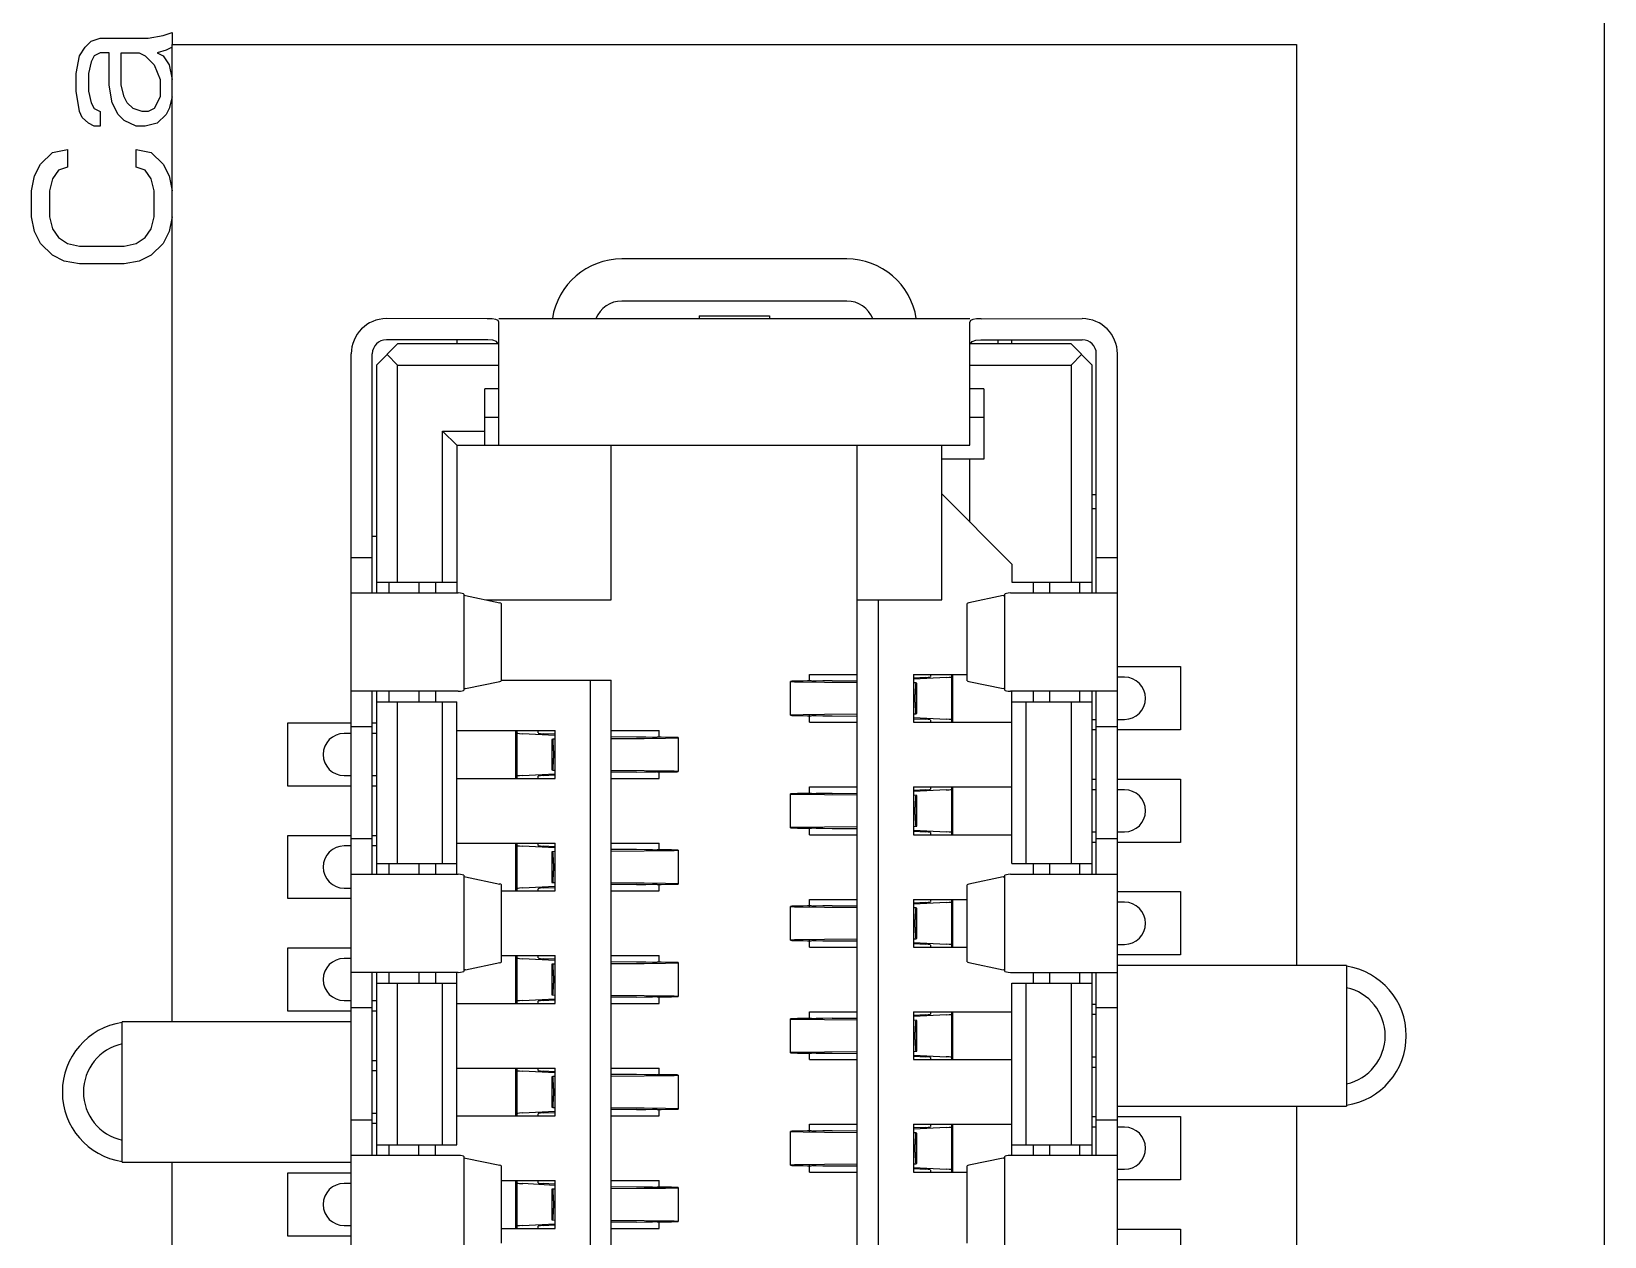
# Model space of a CAD drawing. Header units: millimetres. Extents: x 0 to 841, y 0 to 594.
# Drawn here: x 291.91 to 303.1, y 101.25 to 109.82 of the extents above; entities that cross this region are included whole.
import ezdxf

# ---------------------------------------------------------------- set-up
doc = ezdxf.new("R2010")
doc.units = ezdxf.units.MM
doc.header["$LTSCALE"] = 46.255
doc.layers.add('ASSEM_MEM', color=7, linetype='CONTINUOUS')

msp = doc.modelspace()

# ---------------------------------------------------------------- linework, layer by layer
at = {"layer": 'ASSEM_MEM', "color": 7, "linetype": 'CONTINUOUS'}
for p, q in [((303.102, 80.79), (303.102, 248.79)), ((292.912, 109.73), (300.912, 109.73)), ((292.912, 102.78), (292.912, 109.73)), ((300.912, 109.73), (300.912, 103.18)), ((297.712, 108.205), (296.112, 108.205)), ((297.712, 107.905), (296.112, 107.905)), ((295.237, 107.78), (298.587, 107.78)), ((296.662, 107.8), (297.162, 107.8)), ((296.662, 107.8), (296.662, 107.78)), ((297.162, 107.8), (297.162, 107.78)), ((298.669, 107.779), (299.387, 107.78)), ((295.237, 106.88), (295.237, 107.754)), ((298.587, 106.88), (298.587, 107.754)), ((294.517, 107.6), (294.367, 107.45)), ((295.233, 107.6), (294.517, 107.6)), ((294.937, 107.63), (294.937, 107.6)), ((299.307, 107.6), (298.591, 107.6)), ((298.707, 107.63), (299.387, 107.63)), ((298.787, 107.63), (298.787, 107.6)), ((298.887, 107.6), (298.887, 107.63)), ((299.307, 107.6), (299.457, 107.45)), ((294.187, 100.622), (294.187, 107.53)), ((294.337, 105.83), (294.337, 107.53)), ((294.367, 107.45), (294.367, 105.83)), ((294.442, 107.525), (294.517, 107.45)), ((294.517, 107.45), (295.237, 107.45)), ((294.517, 105.905), (294.517, 107.45)), ((298.587, 107.45), (299.307, 107.45)), ((299.382, 107.525), (299.307, 107.45)), ((299.307, 107.45), (299.307, 105.905)), ((299.457, 105.83), (299.457, 107.45)), ((299.487, 105.83), (299.487, 107.53)), ((299.637, 95.03), (299.637, 107.53)), ((295.237, 107.28), (295.137, 107.28)), ((295.137, 106.88), (295.137, 107.28)), ((298.687, 107.28), (298.587, 107.28)), ((298.687, 107.28), (298.687, 106.78)), ((294.837, 106.98), (295.137, 106.98)), ((294.837, 106.98), (294.937, 106.88)), ((294.837, 105.905), (294.837, 106.98)), ((295.137, 107.08), (295.237, 107.08)), ((298.587, 107.08), (298.687, 107.08)), ((294.937, 106.88), (298.587, 106.88)), ((294.937, 106.88), (294.937, 105.83)), ((296.037, 105.78), (296.037, 106.88)), ((297.787, 95.68), (297.787, 106.88)), ((298.387, 105.78), (298.387, 106.88)), ((298.687, 106.78), (298.387, 106.78)), ((298.587, 106.333), (298.587, 106.78)), ((298.387, 106.533), (298.887, 106.033)), ((299.457, 106.53), (299.487, 106.53)), ((299.457, 106.43), (299.487, 106.43)), ((294.367, 106.23), (294.337, 106.23)), ((294.337, 106.08), (294.187, 106.08)), ((298.887, 106.033), (298.887, 105.905)), ((299.637, 106.08), (299.487, 106.08)), ((294.367, 105.905), (294.937, 105.905)), ((294.457, 105.83), (294.457, 105.905)), ((294.667, 105.905), (294.667, 105.83)), ((294.787, 105.905), (294.787, 105.83)), ((298.887, 105.905), (299.457, 105.905)), ((299.037, 105.905), (299.037, 105.83)), ((299.157, 105.83), (299.157, 105.905)), ((299.367, 105.905), (299.367, 105.83)), ((294.187, 105.83), (294.947, 105.83)), ((294.987, 105.821), (294.987, 105.138)), ((294.999, 105.81), (295.243, 105.759)), ((295.147, 105.78), (296.037, 105.78)), ((295.253, 105.755), (295.253, 105.204)), ((297.787, 105.78), (298.387, 105.78)), ((297.937, 96.78), (297.937, 105.78)), ((298.569, 105.205), (298.569, 105.754)), ((298.825, 105.81), (298.581, 105.759)), ((298.837, 105.138), (298.837, 105.821)), ((298.877, 105.83), (299.637, 105.83)), ((299.637, 105.305), (300.087, 105.305)), ((300.087, 105.305), (300.087, 104.855)), ((294.999, 105.149), (295.243, 105.2)), ((295.253, 105.21), (296.037, 105.21)), ((295.887, 105.21), (295.887, 96.78)), ((296.037, 95.68), (296.037, 105.21)), ((297.311, 104.959), (297.311, 105.2)), ((297.402, 105.197), (297.554, 105.195)), ((297.447, 105.25), (297.787, 105.25)), ((297.447, 105.203), (297.447, 105.25)), ((297.607, 105.204), (297.542, 105.203)), ((297.554, 105.195), (297.787, 105.193)), ((297.607, 105.204), (297.787, 105.205)), ((298.187, 105.25), (298.569, 105.25)), ((298.187, 105.25), (298.187, 104.91)), ((298.418, 105.228), (298.189, 105.216)), ((298.273, 105.228), (298.189, 105.224)), ((298.203, 105.186), (298.211, 105.188)), ((298.211, 104.971), (298.211, 105.188)), ((298.211, 105.188), (298.211, 105.188)), ((298.307, 105.25), (298.307, 105.234)), ((298.457, 105.25), (298.457, 105.234)), ((298.457, 105.233), (298.457, 104.926)), ((298.467, 105.23), (298.457, 105.23)), ((298.467, 104.91), (298.467, 105.25)), ((298.581, 105.2), (298.825, 105.149)), ((299.687, 105.23), (299.637, 105.23)), ((294.947, 105.13), (294.187, 105.13)), ((294.337, 103.83), (294.337, 105.13)), ((294.367, 105.13), (294.367, 103.83)), ((294.457, 105.055), (294.457, 105.13)), ((294.667, 105.13), (294.667, 105.055)), ((294.787, 105.13), (294.787, 105.055)), ((298.199, 105.053), (298.199, 105.106)), ((299.637, 105.13), (298.877, 105.13)), ((298.887, 103.905), (298.887, 105.13)), ((299.037, 105.13), (299.037, 105.055)), ((299.157, 105.055), (299.157, 105.13)), ((299.367, 105.13), (299.367, 105.055)), ((299.457, 103.83), (299.457, 105.13)), ((299.487, 103.83), (299.487, 105.13)), ((294.367, 105.055), (294.937, 105.055)), ((294.517, 103.905), (294.517, 105.055)), ((294.837, 103.905), (294.837, 105.055)), ((294.937, 103.83), (294.937, 105.055)), ((297.554, 104.964), (297.402, 104.962)), ((297.787, 104.966), (297.554, 104.964)), ((298.203, 104.973), (298.211, 104.971)), ((298.211, 104.971), (298.211, 104.971)), ((298.887, 105.055), (299.457, 105.055)), ((298.987, 103.905), (298.987, 105.055)), ((299.307, 105.055), (299.307, 103.905)), ((293.737, 104.905), (294.187, 104.905)), ((293.737, 104.455), (293.737, 104.905)), ((294.187, 104.88), (294.337, 104.88)), ((294.337, 104.905), (294.367, 104.905)), ((297.447, 104.91), (297.447, 104.959)), ((297.447, 104.91), (297.787, 104.91)), ((297.542, 104.956), (297.608, 104.955)), ((297.608, 104.955), (297.787, 104.954)), ((298.187, 104.91), (298.887, 104.91)), ((298.189, 104.943), (298.418, 104.931)), ((298.189, 104.935), (298.273, 104.931)), ((298.307, 104.925), (298.307, 104.91)), ((298.457, 104.926), (298.453, 104.928)), ((298.457, 104.93), (298.467, 104.93)), ((298.457, 104.925), (298.457, 104.91)), ((299.457, 104.93), (299.487, 104.93)), ((299.487, 104.855), (299.457, 104.855)), ((299.487, 104.88), (299.637, 104.88)), ((299.637, 104.93), (299.687, 104.93)), ((300.087, 104.855), (299.637, 104.855)), ((294.187, 104.83), (294.137, 104.83)), ((294.367, 104.83), (294.337, 104.83)), ((294.937, 104.85), (295.637, 104.85)), ((295.357, 104.51), (295.357, 104.85)), ((295.367, 104.83), (295.357, 104.83)), ((295.367, 104.834), (295.367, 104.85)), ((295.367, 104.833), (295.372, 104.831)), ((295.367, 104.526), (295.367, 104.833)), ((295.635, 104.816), (295.407, 104.828)), ((295.517, 104.834), (295.517, 104.85)), ((295.636, 104.824), (295.552, 104.828)), ((295.622, 104.786), (295.614, 104.788)), ((295.614, 104.788), (295.614, 104.788)), ((295.614, 104.788), (295.614, 104.571)), ((295.637, 104.51), (295.637, 104.85)), ((296.037, 104.85), (296.377, 104.85)), ((296.217, 104.804), (296.037, 104.805)), ((296.037, 104.793), (296.271, 104.795)), ((296.282, 104.803), (296.217, 104.804)), ((296.271, 104.795), (296.423, 104.797)), ((296.377, 104.8), (296.377, 104.85)), ((296.513, 104.8), (296.513, 104.559)), ((295.625, 104.706), (295.625, 104.653)), ((294.137, 104.53), (294.187, 104.53)), ((294.337, 104.53), (294.367, 104.53)), ((295.357, 104.53), (295.367, 104.53)), ((295.367, 104.51), (295.367, 104.525)), ((295.407, 104.531), (295.635, 104.543)), ((295.517, 104.51), (295.517, 104.525)), ((295.552, 104.531), (295.636, 104.535)), ((295.622, 104.573), (295.614, 104.571)), ((295.614, 104.571), (295.614, 104.571)), ((296.271, 104.564), (296.037, 104.566)), ((296.217, 104.555), (296.037, 104.554)), ((296.217, 104.555), (296.282, 104.556)), ((296.423, 104.562), (296.271, 104.564)), ((296.377, 104.51), (296.377, 104.556)), ((294.187, 104.455), (293.737, 104.455)), ((294.367, 104.455), (294.337, 104.455)), ((294.937, 104.51), (295.637, 104.51)), ((296.037, 104.51), (296.377, 104.51)), ((297.447, 104.45), (297.787, 104.45)), ((297.447, 104.4), (297.447, 104.45)), ((297.607, 104.404), (297.542, 104.403)), ((297.607, 104.404), (297.787, 104.405)), ((298.187, 104.45), (298.887, 104.45)), ((298.187, 104.45), (298.187, 104.11)), ((298.418, 104.428), (298.189, 104.416)), ((298.273, 104.428), (298.189, 104.424)), ((298.307, 104.45), (298.307, 104.434)), ((298.457, 104.45), (298.457, 104.434)), ((298.457, 104.433), (298.457, 104.126)), ((298.467, 104.43), (298.457, 104.43)), ((298.467, 104.11), (298.467, 104.45)), ((299.457, 104.505), (299.487, 104.505)), ((299.487, 104.43), (299.457, 104.43)), ((299.637, 104.505), (300.087, 104.505)), ((299.687, 104.43), (299.637, 104.43)), ((300.087, 104.505), (300.087, 104.055)), ((297.311, 104.159), (297.311, 104.4)), ((297.402, 104.397), (297.554, 104.395)), ((297.554, 104.395), (297.787, 104.393)), ((298.199, 104.253), (298.199, 104.306)), ((298.203, 104.386), (298.211, 104.388)), ((298.211, 104.171), (298.211, 104.388)), ((298.211, 104.388), (298.211, 104.388)), ((293.737, 104.105), (294.187, 104.105)), ((293.737, 103.655), (293.737, 104.105)), ((294.337, 104.08), (294.187, 104.08)), ((294.337, 104.105), (294.367, 104.105)), ((297.554, 104.164), (297.402, 104.162)), ((297.447, 104.11), (297.447, 104.159)), ((297.447, 104.11), (297.787, 104.11)), ((297.542, 104.156), (297.608, 104.155)), ((297.787, 104.166), (297.554, 104.164)), ((297.608, 104.155), (297.787, 104.154)), ((298.187, 104.11), (298.887, 104.11)), ((298.189, 104.143), (298.418, 104.131)), ((298.189, 104.135), (298.273, 104.131)), ((298.203, 104.173), (298.211, 104.171)), ((298.211, 104.171), (298.211, 104.171)), ((298.307, 104.125), (298.307, 104.11)), ((298.457, 104.126), (298.453, 104.128)), ((298.457, 104.13), (298.467, 104.13)), ((298.457, 104.125), (298.457, 104.11)), ((299.457, 104.13), (299.487, 104.13)), ((299.637, 104.08), (299.487, 104.08)), ((299.637, 104.13), (299.687, 104.13)), ((294.187, 104.03), (294.137, 104.03)), ((294.367, 104.03), (294.337, 104.03)), ((294.937, 104.05), (295.637, 104.05)), ((295.357, 103.71), (295.357, 104.05)), ((295.367, 104.03), (295.357, 104.03)), ((295.367, 104.034), (295.367, 104.05)), ((295.367, 104.033), (295.372, 104.031)), ((295.367, 103.726), (295.367, 104.033)), ((295.635, 104.016), (295.407, 104.028)), ((295.517, 104.034), (295.517, 104.05)), ((295.636, 104.024), (295.552, 104.028)), ((295.622, 103.986), (295.614, 103.988)), ((295.614, 103.988), (295.614, 103.988)), ((295.614, 103.988), (295.614, 103.771)), ((295.637, 103.71), (295.637, 104.05)), ((296.037, 104.05), (296.377, 104.05)), ((296.217, 104.004), (296.037, 104.005)), ((296.037, 103.993), (296.271, 103.995)), ((296.282, 104.003), (296.217, 104.004)), ((296.271, 103.995), (296.423, 103.997)), ((296.377, 104), (296.377, 104.05)), ((296.513, 104), (296.513, 103.759)), ((299.487, 104.055), (299.457, 104.055)), ((300.087, 104.055), (299.637, 104.055)), ((294.367, 103.905), (294.937, 103.905)), ((294.457, 103.83), (294.457, 103.905)), ((294.667, 103.905), (294.667, 103.83)), ((294.787, 103.905), (294.787, 103.83)), ((295.625, 103.906), (295.625, 103.853)), ((298.887, 103.905), (299.457, 103.905)), ((299.037, 103.905), (299.037, 103.83)), ((299.157, 103.83), (299.157, 103.905)), ((299.367, 103.905), (299.367, 103.83)), ((294.187, 103.83), (294.947, 103.83)), ((294.987, 103.821), (294.987, 103.138)), ((294.999, 103.81), (295.243, 103.759)), ((295.253, 103.755), (295.253, 103.204)), ((295.407, 103.731), (295.635, 103.743)), ((295.552, 103.731), (295.636, 103.735)), ((295.622, 103.773), (295.614, 103.771)), ((295.614, 103.771), (295.614, 103.771)), ((296.271, 103.764), (296.037, 103.766)), ((296.217, 103.755), (296.037, 103.754)), ((296.217, 103.755), (296.282, 103.756)), ((296.423, 103.762), (296.271, 103.764)), ((296.377, 103.71), (296.377, 103.756)), ((298.569, 103.205), (298.569, 103.754)), ((298.825, 103.81), (298.581, 103.759)), ((298.837, 103.138), (298.837, 103.821)), ((298.877, 103.83), (299.637, 103.83)), ((294.187, 103.655), (293.737, 103.655)), ((294.137, 103.73), (294.187, 103.73)), ((295.253, 103.71), (295.637, 103.71)), ((295.357, 103.73), (295.367, 103.73)), ((295.367, 103.71), (295.367, 103.725)), ((295.517, 103.71), (295.517, 103.725)), ((296.037, 103.71), (296.377, 103.71)), ((297.447, 103.65), (297.787, 103.65)), ((297.447, 103.6), (297.447, 103.65)), ((298.187, 103.65), (298.569, 103.65)), ((298.187, 103.65), (298.187, 103.31)), ((298.418, 103.628), (298.189, 103.616)), ((298.273, 103.628), (298.189, 103.624)), ((298.307, 103.65), (298.307, 103.634)), ((298.457, 103.65), (298.457, 103.634)), ((298.457, 103.633), (298.457, 103.326)), ((298.467, 103.63), (298.457, 103.63)), ((298.467, 103.31), (298.467, 103.65)), ((299.637, 103.705), (300.087, 103.705)), ((299.687, 103.63), (299.637, 103.63)), ((300.087, 103.705), (300.087, 103.255)), ((297.311, 103.359), (297.311, 103.6)), ((297.402, 103.597), (297.554, 103.595)), ((297.607, 103.604), (297.542, 103.603)), ((297.554, 103.595), (297.787, 103.593)), ((297.607, 103.604), (297.787, 103.605)), ((298.203, 103.586), (298.211, 103.588)), ((298.211, 103.371), (298.211, 103.588)), ((298.211, 103.588), (298.211, 103.588)), ((298.199, 103.453), (298.199, 103.506)), ((293.737, 103.305), (294.187, 103.305)), ((293.737, 102.855), (293.737, 103.305)), ((297.554, 103.364), (297.402, 103.362)), ((297.447, 103.31), (297.447, 103.359)), ((297.447, 103.31), (297.787, 103.31)), ((297.542, 103.356), (297.608, 103.355)), ((297.787, 103.366), (297.554, 103.364)), ((297.608, 103.355), (297.787, 103.354)), ((298.187, 103.31), (298.569, 103.31)), ((298.189, 103.343), (298.418, 103.331)), ((298.189, 103.335), (298.273, 103.331)), ((298.203, 103.373), (298.211, 103.371)), ((298.211, 103.371), (298.211, 103.371)), ((298.307, 103.325), (298.307, 103.31)), ((298.457, 103.326), (298.453, 103.328)), ((298.457, 103.33), (298.467, 103.33)), ((298.457, 103.325), (298.457, 103.31)), ((299.637, 103.33), (299.687, 103.33)), ((294.187, 103.23), (294.137, 103.23)), ((294.999, 103.149), (295.243, 103.2)), ((295.253, 103.25), (295.637, 103.25)), ((295.357, 102.91), (295.357, 103.25)), ((295.367, 103.23), (295.357, 103.23)), ((295.367, 103.234), (295.367, 103.25)), ((295.367, 103.233), (295.372, 103.231)), ((295.367, 102.926), (295.367, 103.233)), ((295.635, 103.216), (295.407, 103.228)), ((295.517, 103.234), (295.517, 103.25)), ((295.636, 103.224), (295.552, 103.228)), ((295.622, 103.186), (295.614, 103.188)), ((295.614, 103.188), (295.614, 103.188)), ((295.614, 103.188), (295.614, 102.971)), ((295.637, 102.91), (295.637, 103.25)), ((296.037, 103.25), (296.377, 103.25)), ((296.217, 103.204), (296.037, 103.205)), ((296.037, 103.193), (296.271, 103.195)), ((296.282, 103.203), (296.217, 103.204)), ((296.271, 103.195), (296.423, 103.197)), ((296.377, 103.2), (296.377, 103.25)), ((296.513, 103.2), (296.513, 102.959)), ((298.581, 103.2), (298.825, 103.149)), ((300.087, 103.255), (299.637, 103.255)), ((301.267, 103.18), (299.637, 103.18)), ((301.267, 103.18), (301.267, 102.18)), ((294.947, 103.13), (294.187, 103.13)), ((294.337, 101.83), (294.337, 103.13)), ((294.367, 103.13), (294.367, 101.83)), ((294.457, 103.055), (294.457, 103.13)), ((294.667, 103.13), (294.667, 103.055)), ((294.787, 103.13), (294.787, 103.055)), ((294.937, 101.905), (294.937, 103.13)), ((295.625, 103.106), (295.625, 103.053)), ((298.877, 103.13), (299.637, 103.13)), ((299.037, 103.13), (299.037, 103.055)), ((299.157, 103.055), (299.157, 103.13)), ((299.367, 103.13), (299.367, 103.055)), ((299.457, 101.83), (299.457, 103.13)), ((299.487, 101.83), (299.487, 103.13)), ((294.367, 103.055), (294.937, 103.055)), ((294.517, 101.905), (294.517, 103.055)), ((294.837, 101.905), (294.837, 103.055)), ((295.622, 102.973), (295.614, 102.971)), ((295.614, 102.971), (295.614, 102.971)), ((296.271, 102.964), (296.037, 102.966)), ((296.217, 102.955), (296.037, 102.954)), ((296.217, 102.955), (296.282, 102.956)), ((296.423, 102.962), (296.271, 102.964)), ((296.377, 102.91), (296.377, 102.956)), ((298.887, 103.055), (299.457, 103.055)), ((298.887, 101.83), (298.887, 103.055)), ((298.987, 101.905), (298.987, 103.055)), ((299.307, 103.055), (299.307, 101.905)), ((294.187, 102.855), (293.737, 102.855)), ((294.137, 102.93), (294.187, 102.93)), ((294.187, 102.88), (294.337, 102.88)), ((294.337, 102.93), (294.367, 102.93)), ((294.367, 102.855), (294.337, 102.855)), ((294.937, 102.91), (295.637, 102.91)), ((295.357, 102.93), (295.367, 102.93)), ((295.367, 102.91), (295.367, 102.925)), ((295.407, 102.931), (295.635, 102.943)), ((295.517, 102.91), (295.517, 102.925)), ((295.552, 102.931), (295.636, 102.935)), ((296.037, 102.91), (296.377, 102.91)), ((297.447, 102.85), (297.787, 102.85)), ((297.447, 102.8), (297.447, 102.85)), ((298.187, 102.85), (298.887, 102.85)), ((298.187, 102.85), (298.187, 102.51)), ((298.307, 102.85), (298.307, 102.834)), ((298.457, 102.85), (298.457, 102.834)), ((298.467, 102.51), (298.467, 102.85)), ((299.457, 102.905), (299.487, 102.905)), ((299.487, 102.88), (299.637, 102.88)), ((294.187, 102.78), (292.557, 102.78)), ((292.557, 101.78), (292.557, 102.78)), ((297.311, 102.559), (297.311, 102.8)), ((297.402, 102.797), (297.554, 102.795)), ((297.607, 102.804), (297.542, 102.803)), ((297.554, 102.795), (297.787, 102.793)), ((297.607, 102.804), (297.787, 102.805)), ((298.418, 102.828), (298.189, 102.816)), ((298.273, 102.828), (298.189, 102.824)), ((298.203, 102.786), (298.211, 102.788)), ((298.211, 102.571), (298.211, 102.788)), ((298.211, 102.788), (298.211, 102.788)), ((298.457, 102.833), (298.457, 102.526)), ((298.467, 102.83), (298.457, 102.83)), ((299.487, 102.83), (299.457, 102.83)), ((298.199, 102.653), (298.199, 102.706)), ((294.337, 102.505), (294.367, 102.505)), ((297.554, 102.564), (297.402, 102.562)), ((297.447, 102.51), (297.447, 102.559)), ((297.447, 102.51), (297.787, 102.51)), ((297.542, 102.556), (297.608, 102.555)), ((297.787, 102.566), (297.554, 102.564)), ((297.608, 102.555), (297.787, 102.554)), ((298.187, 102.51), (298.887, 102.51)), ((298.189, 102.543), (298.418, 102.531)), ((298.189, 102.535), (298.273, 102.531)), ((298.203, 102.573), (298.211, 102.571)), ((298.211, 102.571), (298.211, 102.571)), ((298.307, 102.525), (298.307, 102.51)), ((298.457, 102.526), (298.453, 102.528)), ((298.457, 102.53), (298.467, 102.53)), ((298.457, 102.525), (298.457, 102.51)), ((299.457, 102.53), (299.487, 102.53)), ((294.367, 102.43), (294.337, 102.43)), ((294.937, 102.45), (295.637, 102.45)), ((295.357, 102.11), (295.357, 102.45)), ((295.367, 102.43), (295.357, 102.43)), ((295.367, 102.434), (295.367, 102.45)), ((295.367, 102.433), (295.372, 102.431)), ((295.367, 102.126), (295.367, 102.433)), ((295.635, 102.416), (295.407, 102.428)), ((295.517, 102.434), (295.517, 102.45)), ((295.636, 102.424), (295.552, 102.428)), ((295.637, 102.11), (295.637, 102.45)), ((296.037, 102.45), (296.377, 102.45)), ((296.217, 102.404), (296.037, 102.405)), ((296.037, 102.393), (296.271, 102.395)), ((296.282, 102.403), (296.217, 102.404)), ((296.271, 102.395), (296.423, 102.397)), ((296.377, 102.4), (296.377, 102.45)), ((296.513, 102.4), (296.513, 102.159)), ((299.487, 102.455), (299.457, 102.455)), ((295.622, 102.386), (295.614, 102.388)), ((295.614, 102.388), (295.614, 102.388)), ((295.614, 102.388), (295.614, 102.171)), ((295.625, 102.306), (295.625, 102.253)), ((295.622, 102.173), (295.614, 102.171)), ((295.614, 102.171), (295.614, 102.171)), ((296.271, 102.164), (296.037, 102.166)), ((299.637, 102.18), (301.267, 102.18)), ((300.912, 102.18), (300.912, 100.78)), ((294.337, 102.08), (294.187, 102.08)), ((294.337, 102.13), (294.367, 102.13)), ((294.367, 102.055), (294.337, 102.055)), ((294.937, 102.11), (295.637, 102.11)), ((295.357, 102.13), (295.367, 102.13)), ((295.367, 102.11), (295.367, 102.125)), ((295.407, 102.131), (295.635, 102.143)), ((295.517, 102.11), (295.517, 102.125)), ((295.552, 102.131), (295.636, 102.135)), ((296.217, 102.155), (296.037, 102.154)), ((296.037, 102.11), (296.377, 102.11)), ((296.217, 102.155), (296.282, 102.156)), ((296.423, 102.162), (296.271, 102.164)), ((296.377, 102.11), (296.377, 102.156)), ((299.457, 102.105), (299.487, 102.105)), ((299.637, 102.08), (299.487, 102.08)), ((299.637, 102.105), (300.087, 102.105)), ((300.087, 102.105), (300.087, 101.655)), ((297.311, 101.759), (297.311, 102)), ((297.402, 101.997), (297.554, 101.995)), ((297.447, 102.05), (297.787, 102.05)), ((297.447, 102), (297.447, 102.05)), ((297.607, 102.004), (297.542, 102.003)), ((297.554, 101.995), (297.787, 101.993)), ((297.607, 102.004), (297.787, 102.005)), ((298.187, 102.05), (298.887, 102.05)), ((298.187, 102.05), (298.187, 101.71)), ((298.418, 102.028), (298.189, 102.016)), ((298.273, 102.028), (298.189, 102.024)), ((298.203, 101.986), (298.211, 101.988)), ((298.211, 101.771), (298.211, 101.988)), ((298.211, 101.988), (298.211, 101.988)), ((298.307, 102.05), (298.307, 102.034)), ((298.457, 102.05), (298.457, 102.034)), ((298.457, 102.033), (298.457, 101.726)), ((298.467, 102.03), (298.457, 102.03)), ((298.467, 101.71), (298.467, 102.05)), ((299.487, 102.03), (299.457, 102.03)), ((299.687, 102.03), (299.637, 102.03)), ((294.187, 101.83), (294.947, 101.83)), ((294.367, 101.905), (294.937, 101.905)), ((294.457, 101.83), (294.457, 101.905)), ((294.667, 101.83), (294.667, 101.905)), ((294.787, 101.83), (294.787, 101.905)), ((298.199, 101.853), (298.199, 101.906)), ((298.877, 101.83), (299.637, 101.83)), ((298.887, 101.905), (299.457, 101.905)), ((299.037, 101.905), (299.037, 101.83)), ((299.157, 101.83), (299.157, 101.905)), ((299.367, 101.905), (299.367, 101.83)), ((292.557, 101.78), (294.187, 101.78)), ((292.912, 100.38), (292.912, 101.78)), ((294.987, 101.821), (294.987, 101.138)), ((294.999, 101.81), (295.243, 101.759)), ((295.253, 101.755), (295.253, 101.204)), ((297.554, 101.764), (297.402, 101.762)), ((297.447, 101.71), (297.447, 101.759)), ((297.542, 101.756), (297.608, 101.755)), ((297.787, 101.766), (297.554, 101.764)), ((297.608, 101.755), (297.787, 101.754)), ((298.189, 101.743), (298.418, 101.731)), ((298.189, 101.735), (298.273, 101.731)), ((298.203, 101.773), (298.211, 101.771)), ((298.211, 101.771), (298.211, 101.771)), ((298.307, 101.725), (298.307, 101.71)), ((298.457, 101.726), (298.453, 101.728)), ((298.457, 101.73), (298.467, 101.73)), ((298.457, 101.725), (298.457, 101.71)), ((298.569, 101.205), (298.569, 101.754)), ((298.825, 101.81), (298.581, 101.759)), ((298.837, 101.138), (298.837, 101.821)), ((299.637, 101.73), (299.687, 101.73)), ((293.737, 101.705), (294.187, 101.705)), ((293.737, 101.255), (293.737, 101.705)), ((294.187, 101.63), (294.137, 101.63)), ((295.253, 101.65), (295.637, 101.65)), ((295.357, 101.31), (295.357, 101.65)), ((295.367, 101.63), (295.357, 101.63)), ((295.367, 101.634), (295.367, 101.65)), ((295.367, 101.633), (295.372, 101.631)), ((295.367, 101.326), (295.367, 101.633)), ((295.635, 101.616), (295.407, 101.628)), ((295.517, 101.634), (295.517, 101.65)), ((295.636, 101.624), (295.552, 101.628)), ((295.637, 101.31), (295.637, 101.65)), ((296.037, 101.65), (296.377, 101.65)), ((296.377, 101.6), (296.377, 101.65)), ((297.447, 101.71), (297.787, 101.71)), ((298.187, 101.71), (298.569, 101.71)), ((300.087, 101.655), (299.637, 101.655)), ((295.622, 101.586), (295.614, 101.588)), ((295.614, 101.588), (295.614, 101.588)), ((295.614, 101.588), (295.614, 101.371)), ((295.625, 101.506), (295.625, 101.453)), ((296.217, 101.604), (296.037, 101.605)), ((296.037, 101.593), (296.271, 101.595)), ((296.282, 101.603), (296.217, 101.604)), ((296.271, 101.595), (296.423, 101.597)), ((296.513, 101.6), (296.513, 101.359)), ((294.137, 101.33), (294.187, 101.33)), ((295.253, 101.31), (295.637, 101.31)), ((295.357, 101.33), (295.367, 101.33)), ((295.367, 101.31), (295.367, 101.325)), ((295.407, 101.331), (295.635, 101.343)), ((295.517, 101.31), (295.517, 101.325)), ((295.552, 101.331), (295.636, 101.335)), ((295.622, 101.373), (295.614, 101.371)), ((295.614, 101.371), (295.614, 101.371)), ((296.271, 101.364), (296.037, 101.366)), ((296.217, 101.355), (296.037, 101.354)), ((296.037, 101.31), (296.377, 101.31)), ((296.217, 101.355), (296.282, 101.356)), ((296.423, 101.362), (296.271, 101.364)), ((296.377, 101.31), (296.377, 101.356)), ((299.637, 101.305), (300.087, 101.305)), ((300.087, 101.305), (300.087, 100.855)), ((294.187, 101.255), (293.737, 101.255))]:
    msp.add_line(p, q, dxfattribs=at)
at = {"layer": 'ASSEM_MEM', "color": 40, "linetype": 'CONTINUOUS'}
for p, q in [((292.742, 109.774), (292.848, 109.795)), ((292.848, 109.795), (292.912, 109.815)), ((292.912, 109.815), (292.912, 109.73)), ((292.253, 109.649), (292.295, 109.711)), ((292.295, 109.711), (292.338, 109.753)), ((292.338, 109.753), (292.402, 109.774)), ((292.402, 109.67), (292.359, 109.649)), ((292.402, 109.774), (292.742, 109.774)), ((292.465, 109.67), (292.402, 109.67)), ((292.465, 109.44), (292.465, 109.67)), ((292.551, 109.67), (292.678, 109.67)), ((292.551, 109.44), (292.551, 109.67)), ((292.678, 109.67), (292.721, 109.649)), ((292.87, 109.69), (292.806, 109.67)), ((292.806, 109.67), (292.848, 109.649)), ((292.912, 109.711), (292.87, 109.69)), ((292.231, 109.524), (292.253, 109.649)), ((292.338, 109.607), (292.317, 109.524)), ((292.359, 109.649), (292.338, 109.607)), ((292.721, 109.649), (292.785, 109.586)), ((292.785, 109.586), (292.827, 109.482)), ((292.848, 109.649), (292.891, 109.586)), ((292.891, 109.586), (292.912, 109.482)), ((292.231, 109.399), (292.231, 109.524)), ((292.317, 109.524), (292.317, 109.399)), ((292.487, 109.315), (292.465, 109.44)), ((292.572, 109.357), (292.551, 109.44)), ((292.827, 109.482), (292.827, 109.357)), ((292.253, 109.253), (292.231, 109.399)), ((292.317, 109.399), (292.338, 109.315)), ((292.593, 109.315), (292.572, 109.357)), ((292.827, 109.357), (292.785, 109.274)), ((292.912, 109.357), (292.891, 109.274)), ((292.274, 109.211), (292.253, 109.253)), ((292.338, 109.315), (292.359, 109.274)), ((292.359, 109.274), (292.402, 109.253)), ((292.402, 109.253), (292.402, 109.149)), ((292.529, 109.232), (292.487, 109.315)), ((292.572, 109.19), (292.529, 109.232)), ((292.636, 109.274), (292.593, 109.315)), ((292.7, 109.253), (292.636, 109.274)), ((292.742, 109.253), (292.7, 109.253)), ((292.785, 109.274), (292.742, 109.253)), ((292.87, 109.232), (292.806, 109.17)), ((292.891, 109.274), (292.87, 109.232)), ((292.317, 109.17), (292.274, 109.211)), ((292.359, 109.149), (292.317, 109.17)), ((292.402, 109.149), (292.359, 109.149)), ((292.657, 109.149), (292.572, 109.19)), ((292.721, 109.149), (292.657, 109.149)), ((292.806, 109.17), (292.721, 109.149)), ((291.976, 108.878), (292.061, 108.961)), ((292.061, 108.961), (292.168, 108.982)), ((292.168, 108.982), (292.168, 108.857)), ((292.657, 108.982), (292.763, 108.961)), ((292.657, 108.857), (292.657, 108.982)), ((292.763, 108.961), (292.848, 108.878)), ((291.912, 108.69), (291.934, 108.795)), ((291.934, 108.795), (291.976, 108.878)), ((292.061, 108.774), (292.04, 108.69)), ((292.104, 108.836), (292.061, 108.774)), ((292.168, 108.857), (292.104, 108.836)), ((292.721, 108.836), (292.657, 108.857)), ((292.763, 108.774), (292.721, 108.836)), ((292.785, 108.69), (292.763, 108.774)), ((292.848, 108.878), (292.891, 108.795)), ((292.891, 108.795), (292.912, 108.69)), ((291.912, 108.503), (291.912, 108.69)), ((292.04, 108.69), (292.04, 108.503)), ((292.785, 108.503), (292.785, 108.69)), ((291.934, 108.399), (291.912, 108.503)), ((292.04, 108.503), (292.061, 108.42)), ((292.763, 108.42), (292.785, 108.503)), ((292.912, 108.503), (292.891, 108.399)), ((291.976, 108.315), (291.934, 108.399)), ((292.061, 108.42), (292.104, 108.357)), ((292.104, 108.357), (292.168, 108.315)), ((292.657, 108.315), (292.721, 108.357)), ((292.721, 108.357), (292.763, 108.42)), ((292.891, 108.399), (292.848, 108.315)), ((292.061, 108.232), (291.976, 108.315)), ((292.146, 108.19), (292.061, 108.232)), ((292.168, 108.315), (292.253, 108.295)), ((292.253, 108.295), (292.572, 108.295)), ((292.572, 108.295), (292.657, 108.315)), ((292.763, 108.232), (292.678, 108.19)), ((292.848, 108.315), (292.763, 108.232)), ((292.253, 108.17), (292.146, 108.19)), ((292.572, 108.17), (292.253, 108.17)), ((292.678, 108.19), (292.572, 108.17))]:
    msp.add_line(p, q, dxfattribs=at)
at = {"layer": 'ASSEM_MEM', "color": 7, "linetype": 'CONTINUOUS'}
for points in [[(295.237, 107.754), (295.232, 107.767), (295.216, 107.775), (295.189, 107.779), (295.155, 107.779), (294.437, 107.78)], [(298.669, 107.779), (298.635, 107.779), (298.609, 107.775), (298.593, 107.767), (298.587, 107.754)], [(295.233, 107.6), (295.233, 107.6), (295.22, 107.618), (295.195, 107.627), (295.159, 107.629), (294.437, 107.63)], [(298.591, 107.6), (298.605, 107.618), (298.629, 107.627), (298.665, 107.629), (298.707, 107.63)], [(297.461, 105.203), (297.433, 105.203), (297.361, 105.202), (297.32, 105.201), (297.311, 105.2)], [(297.311, 105.2), (297.313, 105.199), (297.341, 105.198), (297.402, 105.197)], [(297.542, 105.203), (297.494, 105.202), (297.467, 105.201), (297.461, 105.2)], [(298.211, 105.188), (298.203, 105.189), (298.187, 105.19)], [(298.273, 105.228), (298.292, 105.23), (298.303, 105.231), (298.307, 105.233)], [(298.418, 105.228), (298.44, 105.23), (298.453, 105.231), (298.457, 105.233)], [(298.203, 105.186), (298.201, 105.179), (298.2, 105.162), (298.199, 105.136), (298.199, 105.106)], [(298.187, 104.969), (298.203, 104.97), (298.211, 104.971)], [(298.199, 105.053), (298.199, 105.023), (298.2, 104.997), (298.201, 104.98), (298.203, 104.973)], [(297.402, 104.962), (297.341, 104.961), (297.313, 104.96), (297.311, 104.959)], [(297.311, 104.959), (297.32, 104.958), (297.361, 104.957), (297.433, 104.956), (297.461, 104.956)], [(297.461, 104.959), (297.467, 104.958), (297.494, 104.957), (297.542, 104.956)], [(298.307, 104.926), (298.303, 104.928), (298.292, 104.929), (298.273, 104.931)], [(298.453, 104.928), (298.44, 104.929), (298.418, 104.931)], [(295.372, 104.831), (295.385, 104.83), (295.407, 104.828)], [(295.517, 104.833), (295.521, 104.831), (295.533, 104.83), (295.552, 104.828)], [(295.637, 104.79), (295.622, 104.789), (295.614, 104.788)], [(295.625, 104.706), (295.625, 104.736), (295.624, 104.762), (295.623, 104.779), (295.622, 104.786)], [(296.363, 104.8), (296.358, 104.801), (296.33, 104.802), (296.282, 104.803)], [(296.513, 104.8), (296.505, 104.801), (296.464, 104.802), (296.392, 104.803), (296.363, 104.803)], [(296.423, 104.797), (296.484, 104.798), (296.512, 104.799), (296.513, 104.8)], [(295.622, 104.573), (295.623, 104.58), (295.624, 104.597), (295.625, 104.623), (295.625, 104.653)], [(295.407, 104.531), (295.385, 104.529), (295.372, 104.528), (295.367, 104.526)], [(295.552, 104.531), (295.533, 104.529), (295.521, 104.528), (295.517, 104.526)], [(295.614, 104.571), (295.622, 104.57), (295.637, 104.569)], [(296.282, 104.556), (296.33, 104.557), (296.358, 104.558), (296.363, 104.559)], [(296.363, 104.556), (296.392, 104.556), (296.464, 104.557), (296.505, 104.558), (296.513, 104.559)], [(296.513, 104.559), (296.512, 104.56), (296.484, 104.561), (296.423, 104.562)], [(297.461, 104.403), (297.433, 104.403), (297.361, 104.402), (297.32, 104.401), (297.311, 104.4)], [(297.542, 104.403), (297.494, 104.402), (297.467, 104.401), (297.461, 104.4)], [(298.273, 104.428), (298.292, 104.43), (298.303, 104.431), (298.307, 104.433)], [(298.418, 104.428), (298.44, 104.43), (298.453, 104.431), (298.457, 104.433)], [(297.311, 104.4), (297.313, 104.399), (297.341, 104.398), (297.402, 104.397)], [(298.211, 104.388), (298.203, 104.389), (298.187, 104.39)], [(298.203, 104.386), (298.201, 104.379), (298.2, 104.362), (298.199, 104.336), (298.199, 104.306)], [(298.199, 104.253), (298.199, 104.223), (298.2, 104.197), (298.201, 104.18), (298.203, 104.173)], [(297.402, 104.162), (297.341, 104.161), (297.313, 104.16), (297.311, 104.159)], [(297.311, 104.159), (297.32, 104.158), (297.361, 104.157), (297.433, 104.156), (297.461, 104.156)], [(297.461, 104.159), (297.467, 104.158), (297.494, 104.157), (297.542, 104.156)], [(298.187, 104.169), (298.203, 104.17), (298.211, 104.171)], [(298.307, 104.126), (298.303, 104.128), (298.292, 104.129), (298.273, 104.131)], [(298.453, 104.128), (298.44, 104.129), (298.418, 104.131)], [(295.372, 104.031), (295.385, 104.03), (295.407, 104.028)], [(295.517, 104.033), (295.521, 104.031), (295.533, 104.03), (295.552, 104.028)], [(295.637, 103.99), (295.622, 103.989), (295.614, 103.988)], [(295.625, 103.906), (295.625, 103.936), (295.624, 103.962), (295.623, 103.979), (295.622, 103.986)], [(296.363, 104), (296.358, 104.001), (296.33, 104.002), (296.282, 104.003)], [(296.513, 104), (296.505, 104.001), (296.464, 104.002), (296.392, 104.003), (296.363, 104.003)], [(296.423, 103.997), (296.484, 103.998), (296.512, 103.999), (296.513, 104)], [(295.622, 103.773), (295.623, 103.78), (295.624, 103.797), (295.625, 103.823), (295.625, 103.853)], [(295.614, 103.771), (295.622, 103.77), (295.637, 103.769)], [(296.282, 103.756), (296.33, 103.757), (296.358, 103.758), (296.363, 103.759)], [(296.363, 103.756), (296.392, 103.756), (296.464, 103.757), (296.505, 103.758), (296.513, 103.759)], [(296.513, 103.759), (296.512, 103.76), (296.484, 103.761), (296.423, 103.762)], [(295.407, 103.731), (295.385, 103.729), (295.372, 103.728), (295.367, 103.726)], [(295.552, 103.731), (295.533, 103.729), (295.521, 103.728), (295.517, 103.726)], [(298.273, 103.628), (298.292, 103.63), (298.303, 103.631), (298.307, 103.633)], [(298.418, 103.628), (298.44, 103.63), (298.453, 103.631), (298.457, 103.633)], [(297.461, 103.603), (297.433, 103.603), (297.361, 103.602), (297.32, 103.601), (297.311, 103.6)], [(297.311, 103.6), (297.313, 103.599), (297.341, 103.598), (297.402, 103.597)], [(297.542, 103.603), (297.494, 103.602), (297.467, 103.601), (297.461, 103.6)], [(298.211, 103.588), (298.203, 103.589), (298.187, 103.59)], [(298.203, 103.586), (298.201, 103.579), (298.2, 103.562), (298.199, 103.536), (298.199, 103.506)], [(298.199, 103.453), (298.199, 103.423), (298.2, 103.397), (298.201, 103.38), (298.203, 103.373)], [(297.402, 103.362), (297.341, 103.361), (297.313, 103.36), (297.311, 103.359)], [(297.311, 103.359), (297.32, 103.358), (297.361, 103.357), (297.433, 103.356), (297.461, 103.356)], [(297.461, 103.359), (297.467, 103.358), (297.494, 103.357), (297.542, 103.356)], [(298.187, 103.369), (298.203, 103.37), (298.211, 103.371)], [(298.307, 103.326), (298.303, 103.328), (298.292, 103.329), (298.273, 103.331)], [(298.453, 103.328), (298.44, 103.329), (298.418, 103.331)], [(295.372, 103.231), (295.385, 103.23), (295.407, 103.228)], [(295.517, 103.233), (295.521, 103.231), (295.533, 103.23), (295.552, 103.228)], [(295.637, 103.19), (295.622, 103.189), (295.614, 103.188)], [(295.625, 103.106), (295.625, 103.136), (295.624, 103.162), (295.623, 103.179), (295.622, 103.186)], [(296.363, 103.2), (296.358, 103.201), (296.33, 103.202), (296.282, 103.203)], [(296.513, 103.2), (296.505, 103.201), (296.464, 103.202), (296.392, 103.203), (296.363, 103.203)], [(296.423, 103.197), (296.484, 103.198), (296.512, 103.199), (296.513, 103.2)], [(295.614, 102.971), (295.622, 102.97), (295.637, 102.969)], [(295.622, 102.973), (295.623, 102.98), (295.624, 102.997), (295.625, 103.023), (295.625, 103.053)], [(296.282, 102.956), (296.33, 102.957), (296.358, 102.958), (296.363, 102.959)], [(296.363, 102.956), (296.392, 102.956), (296.464, 102.957), (296.505, 102.958), (296.513, 102.959)], [(296.513, 102.959), (296.512, 102.96), (296.484, 102.961), (296.423, 102.962)], [(295.407, 102.931), (295.385, 102.929), (295.372, 102.928), (295.367, 102.926)], [(295.552, 102.931), (295.533, 102.929), (295.521, 102.928), (295.517, 102.926)], [(297.461, 102.803), (297.433, 102.803), (297.361, 102.802), (297.32, 102.801), (297.311, 102.8)], [(297.311, 102.8), (297.313, 102.799), (297.341, 102.798), (297.402, 102.797)], [(297.542, 102.803), (297.494, 102.802), (297.467, 102.801), (297.461, 102.8)], [(298.211, 102.788), (298.203, 102.789), (298.187, 102.79)], [(298.203, 102.786), (298.201, 102.779), (298.2, 102.762), (298.199, 102.736), (298.199, 102.706)], [(298.273, 102.828), (298.292, 102.83), (298.303, 102.831), (298.307, 102.833)], [(298.418, 102.828), (298.44, 102.83), (298.453, 102.831), (298.457, 102.833)], [(298.199, 102.653), (298.199, 102.623), (298.2, 102.597), (298.201, 102.58), (298.203, 102.573)], [(297.402, 102.562), (297.341, 102.561), (297.313, 102.56), (297.311, 102.559)], [(297.311, 102.559), (297.32, 102.558), (297.361, 102.557), (297.433, 102.556), (297.461, 102.556)], [(297.461, 102.559), (297.467, 102.558), (297.494, 102.557), (297.542, 102.556)], [(298.187, 102.569), (298.203, 102.57), (298.211, 102.571)], [(298.307, 102.526), (298.303, 102.528), (298.292, 102.529), (298.273, 102.531)], [(298.453, 102.528), (298.44, 102.529), (298.418, 102.531)], [(295.372, 102.431), (295.385, 102.43), (295.407, 102.428)], [(295.517, 102.433), (295.521, 102.431), (295.533, 102.43), (295.552, 102.428)], [(295.637, 102.39), (295.622, 102.389), (295.614, 102.388)], [(296.363, 102.4), (296.358, 102.401), (296.33, 102.402), (296.282, 102.403)], [(296.513, 102.4), (296.505, 102.401), (296.464, 102.402), (296.392, 102.403), (296.363, 102.403)], [(296.423, 102.397), (296.484, 102.398), (296.512, 102.399), (296.513, 102.4)], [(295.625, 102.306), (295.625, 102.336), (295.624, 102.362), (295.623, 102.379), (295.622, 102.386)], [(295.614, 102.171), (295.622, 102.17), (295.637, 102.169)], [(295.622, 102.173), (295.623, 102.18), (295.624, 102.197), (295.625, 102.223), (295.625, 102.253)], [(295.407, 102.131), (295.385, 102.129), (295.372, 102.128), (295.367, 102.126)], [(295.552, 102.131), (295.533, 102.129), (295.521, 102.128), (295.517, 102.126)], [(296.282, 102.156), (296.33, 102.157), (296.358, 102.158), (296.363, 102.159)], [(296.363, 102.156), (296.392, 102.156), (296.464, 102.157), (296.505, 102.158), (296.513, 102.159)], [(296.513, 102.159), (296.512, 102.16), (296.484, 102.161), (296.423, 102.162)], [(297.461, 102.003), (297.433, 102.003), (297.361, 102.002), (297.32, 102.001), (297.311, 102)], [(297.311, 102), (297.313, 101.999), (297.341, 101.998), (297.402, 101.997)], [(297.542, 102.003), (297.494, 102.002), (297.467, 102.001), (297.461, 102)], [(298.211, 101.988), (298.203, 101.989), (298.187, 101.99)], [(298.203, 101.986), (298.201, 101.979), (298.2, 101.962), (298.199, 101.936), (298.199, 101.906)], [(298.273, 102.028), (298.292, 102.03), (298.303, 102.031), (298.307, 102.033)], [(298.418, 102.028), (298.44, 102.03), (298.453, 102.031), (298.457, 102.033)], [(298.199, 101.853), (298.199, 101.823), (298.2, 101.797), (298.201, 101.78), (298.203, 101.773)], [(297.402, 101.762), (297.341, 101.761), (297.313, 101.76), (297.311, 101.759)], [(297.311, 101.759), (297.32, 101.758), (297.361, 101.757), (297.433, 101.756), (297.461, 101.756)], [(297.461, 101.759), (297.467, 101.758), (297.494, 101.757), (297.542, 101.756)], [(298.187, 101.769), (298.203, 101.77), (298.211, 101.771)], [(298.307, 101.726), (298.303, 101.728), (298.292, 101.729), (298.273, 101.731)], [(298.453, 101.728), (298.44, 101.729), (298.418, 101.731)], [(295.372, 101.631), (295.385, 101.63), (295.407, 101.628)], [(295.517, 101.633), (295.521, 101.631), (295.533, 101.63), (295.552, 101.628)], [(295.637, 101.59), (295.622, 101.589), (295.614, 101.588)], [(295.625, 101.506), (295.625, 101.536), (295.624, 101.562), (295.623, 101.579), (295.622, 101.586)], [(296.363, 101.6), (296.358, 101.601), (296.33, 101.602), (296.282, 101.603)], [(296.513, 101.6), (296.505, 101.601), (296.464, 101.602), (296.392, 101.603), (296.363, 101.603)], [(296.423, 101.597), (296.484, 101.598), (296.512, 101.599), (296.513, 101.6)], [(295.622, 101.373), (295.623, 101.38), (295.624, 101.397), (295.625, 101.423), (295.625, 101.453)], [(295.407, 101.331), (295.385, 101.329), (295.372, 101.328), (295.367, 101.326)], [(295.552, 101.331), (295.533, 101.329), (295.521, 101.328), (295.517, 101.326)], [(295.614, 101.371), (295.622, 101.37), (295.637, 101.369)], [(296.282, 101.356), (296.33, 101.357), (296.358, 101.358), (296.363, 101.359)], [(296.363, 101.356), (296.392, 101.356), (296.464, 101.357), (296.505, 101.358), (296.513, 101.359)], [(296.513, 101.359), (296.512, 101.36), (296.484, 101.361), (296.423, 101.362)]]:
    msp.add_lwpolyline(points, dxfattribs=at)
for centre, radius, start, end in [((296.112, 107.705), 0.5, 90, 171.3724), ((297.712, 107.705), 0.5, 8.6276, 90), ((296.112, 107.705), 0.2, 90, 157.9713), ((297.712, 107.705), 0.2, 22.0287, 90), ((294.437, 107.53), 0.25, 90, 180), ((299.387, 107.53), 0.25, 0, 90), ((294.437, 107.53), 0.1, 90, 180), ((299.387, 107.53), 0.1, 0, 90), ((299.687, 105.08), 0.15, 270, 90), ((294.137, 104.68), 0.15, 90, 270), ((299.687, 104.28), 0.15, 270, 90), ((294.137, 103.88), 0.15, 90, 270), ((299.687, 103.48), 0.15, 270, 90), ((294.137, 103.08), 0.15, 90, 270), ((301.192, 102.68), 0.5, 278.6287, 81.3713), ((301.192, 102.68), 0.35, 282.3751, 77.6249), ((292.632, 102.28), 0.5, 98.6287, 261.3713), ((292.632, 102.28), 0.35, 102.3751, 257.6249), ((299.687, 101.88), 0.15, 270, 90), ((294.137, 101.48), 0.15, 90, 270)]:
    msp.add_arc(centre, radius, start, end, dxfattribs=at)
for centre, major_axis, start_param, end_param in [((294.687, 105.821), (0.3, 0), 0, 0.523599), ((295.337, 105.815), (0.35, 0), 3.141593, 3.403392), ((294.953, 105.755), (0.3, 0), 0, 0.261799), ((298.919, 105.754), (0.35, 0), 2.879793, 3.141593), ((298.487, 105.815), (0.35, 0), -0.261799, -0.174611), ((299.137, 105.821), (0.3, 0), 2.617994, 3.141593), ((294.953, 105.204), (0.3, 0), -0.261799, 0), ((298.919, 105.205), (0.35, 0), -3.141593, -2.879793), ((294.687, 105.138), (0.3, 0), -0.523599, 0), ((295.337, 105.144), (0.35, 0), 2.879793, 2.966982), ((298.487, 105.144), (0.35, 0), 0, 0.261799), ((299.137, 105.138), (0.3, 0), -3.141593, -2.617994), ((294.687, 103.821), (0.3, 0), 0, 0.523599), ((295.337, 103.815), (0.35, 0), 3.141593, 3.403392), ((294.953, 103.755), (0.3, 0), 0, 0.261799), ((298.919, 103.754), (0.35, 0), 2.879793, 3.141593), ((298.487, 103.815), (0.35, 0), -0.261799, -0.174611), ((299.137, 103.821), (0.3, 0), 2.617994, 3.141593), ((294.953, 103.204), (0.3, 0), -0.261799, 0), ((298.919, 103.205), (0.35, 0), -3.141593, -2.879793), ((294.687, 103.138), (0.3, 0), -0.523599, 0), ((295.337, 103.144), (0.35, 0), 2.879793, 2.966982), ((298.487, 103.144), (0.35, 0), 0, 0.261799), ((299.137, 103.138), (0.3, 0), -3.141593, -2.617994), ((294.687, 101.821), (0.3, 0), 0, 0.523599), ((299.137, 101.821), (0.3, 0), 2.617994, 3.141593), ((295.337, 101.815), (0.35, 0), 3.141593, 3.403392), ((294.953, 101.755), (0.3, 0), 0, 0.261799), ((298.919, 101.754), (0.35, 0), 2.879793, 3.141593), ((298.487, 101.815), (0.35, 0), -0.261799, -0.174611)]:
    msp.add_ellipse(centre, major_axis=major_axis, ratio=0.05608, start_param=start_param, end_param=end_param, dxfattribs=at)

doc.saveas('drawing.dxf')
